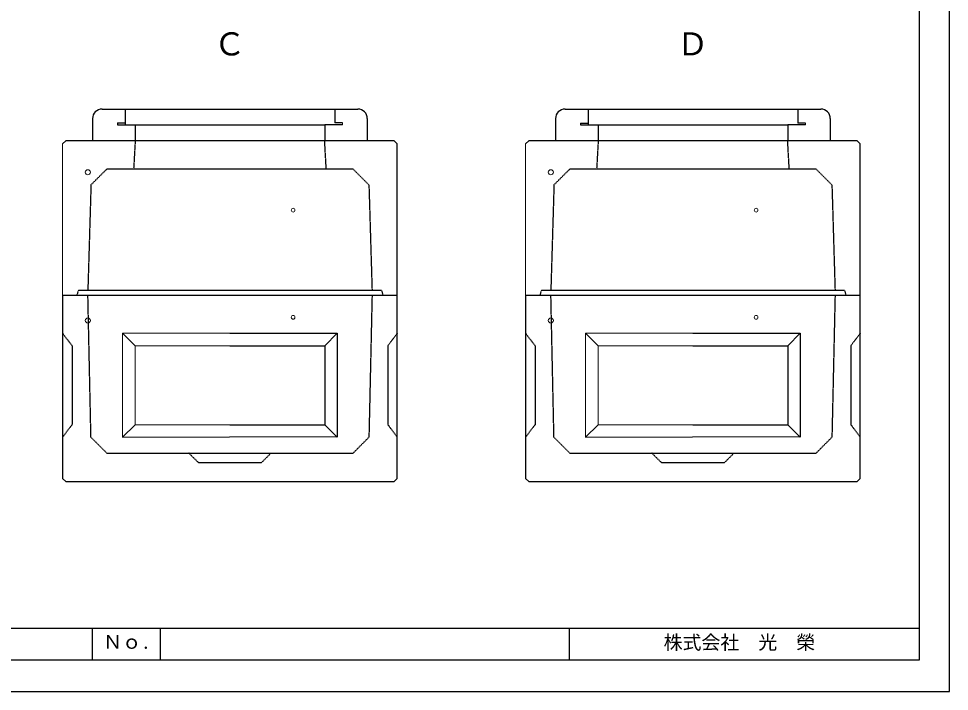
# Model space of a CAD drawing. Units: millimetres, scale not verified. Extents: x -297 to 298, y -210 to 210.
# Drawn here: x 3.2 to 297.9, y -210 to 3.1 of the extents above; entities that cross this region are included whole.
import ezdxf
from ezdxf.enums import TextEntityAlignment as Align

# ---------------------------------------------------------------- set-up
doc = ezdxf.new("R2010")
doc.units = ezdxf.units.MM
doc.linetypes.add('USER2', pattern=[4.7625, 3.175, -1.5875])
doc.layers.add('0-0', color=7, linetype='Continuous')
for name, color, linetype, lineweight in [('0-1_0', 9, 'Continuous', 25), ('0-3_pen1実線', 4, 'Continuous', 13), ('0-4_pen2実線', 3, 'Continuous', 13), ('0-5_pen3実線', 7, 'Continuous', 25), ('0-6_pen4実線', 7, 'Continuous', 25), ('0-7_pen2破線', 3, 'USER2', 25), ('0-8_鉄筋', 7, 'Continuous', 25), ('0-9_draw', 7, 'Continuous', 13)]:
    doc.layers.add(name, color=color, linetype=linetype, lineweight=lineweight)
doc.styles.add('ＭＳ ゴシック', font='')
doc.styles.get('ＭＳ ゴシック').set_extended_font_data('MS Gothic')

# ---------------------------------------------------------------- blocks, each defined once
blk = doc.blocks.new('部分図 1')
at = {"layer": '0-1_0'}
blk.add_lwpolyline([(0, 0), (11898, 0), (11898, 8410), (0, 8410)], close=True, dxfattribs=at)
at = {"layer": '0-3_pen1実線'}
for p, q in [((7942, 3582.66), (7947.96, 3588.62)), ((10874, 3582.63), (10879.96, 3588.59))]:
    blk.add_line(p, q, dxfattribs=at)
at = {"layer": '0-4_pen2実線'}
for p, q in [((8054, 3600.62), (8054, 3588.62)), ((10986, 3600.59), (10986, 3588.59))]:
    blk.add_line(p, q, dxfattribs=at)
for centre, radius in [((6442, 3288.62), 16), ((9374, 3288.59), 16), ((7742, 3048.62), 12), ((10674, 3048.59), 12), ((6442, 2349.62), 16), ((7742, 2369.62), 12), ((9374, 2349.59), 16), ((10674, 2369.59), 12)]:
    blk.add_circle(centre, radius, dxfattribs=at)
at = {"layer": '0-5_pen3実線'}
for p, q in [((6532, 3688.62), (8152, 3688.62)), ((9464, 3688.59), (11084, 3688.59)), ((6472, 3628.62), (6472, 3488.62)), ((8212, 3628.62), (8212, 3488.62)), ((9404, 3628.59), (9404, 3488.59)), ((11144, 3628.59), (11144, 3488.59)), ((8382, 3488.62), (6302, 3488.62)), ((8402, 3468.62), (8382, 3488.62)), ((11314, 3488.59), (9234, 3488.59)), ((11334, 3468.59), (11314, 3488.59)), ((8402, 2508.62), (8402, 3468.62)), ((11334, 2508.59), (11334, 3468.59)), ((8402, 2508.62), (6282, 2508.62)), ((8402, 1349.62), (8402, 2509.62)), ((11334, 2508.59), (9214, 2508.59)), ((11334, 1349.59), (11334, 2509.59)), ((8022, 2269.62), (7942, 2189.62)), ((10954, 2269.59), (10874, 2189.59)), ((7342, 1689.62), (7942, 1689.62)), ((7942, 1689.62), (8022, 1609.62)), ((10274, 1689.59), (10874, 1689.59)), ((10874, 1689.59), (10954, 1609.59)), ((6662, 1609.62), (8017.45, 1614.16)), ((9594, 1609.59), (10949.45, 1614.13)), ((6302, 1329.62), (8382, 1329.62)), ((8402, 1349.62), (8382, 1329.62)), ((9234, 1329.59), (11314, 1329.59)), ((11334, 1349.59), (11314, 1329.59)), ((6900, 400), (6900, 200))]:
    blk.add_line(p, q, dxfattribs=at)
for points in [[(6282, 2509.62), (6282, 1349.62), (6302, 1329.62)], [(9214, 2509.59), (9214, 1349.59), (9234, 1329.59)], [(7342, 2269.62), (8022, 2269.62), (8022, 1609.62)], [(10274, 2269.59), (10954, 2269.59), (10954, 1609.59)], [(7342, 2189.62), (7942, 2189.62), (7942, 1689.62)], [(10274, 2189.59), (10874, 2189.59), (10874, 1689.59)]]:
    blk.add_lwpolyline(points, dxfattribs=at)
for centre, start, end in [((6532, 3628.62), 90, 180), ((8152, 3628.62), 0, 90), ((9464, 3628.59), 90, 180), ((11084, 3628.59), 0, 90)]:
    blk.add_arc(centre, 60, start, end, dxfattribs=at)
at = {"layer": '0-6_pen4実線'}
for p, q in [((200, 400), (11709, 400)), ((6470, 400), (6470, 200)), ((9490, 400), (9490, 200))]:
    blk.add_line(p, q, dxfattribs=at)
blk.add_lwpolyline([(200, 200), (11709, 200), (11709, 8215), (200, 8215)], close=True, dxfattribs=at)
at = {"layer": '0-7_pen2破線'}
for p, q in [((6678, 3688.62), (6678, 3588.62)), ((8006, 3688.62), (8006, 3600.62)), ((9610, 3688.59), (9610, 3588.59)), ((10938, 3688.59), (10938, 3600.59)), ((6630, 3600.62), (6678, 3600.62)), ((6630, 3600.62), (6630, 3588.62)), ((8054, 3600.62), (8006, 3600.62)), ((9562, 3600.59), (9610, 3600.59)), ((9562, 3600.59), (9562, 3588.59)), ((10986, 3600.59), (10938, 3600.59)), ((6630, 3588.62), (7942, 3588.62)), ((6742, 3588.62), (6742, 3488.62)), ((8054, 3588.62), (7942, 3588.62)), ((7942, 3588.62), (7942, 3488.62)), ((9562, 3588.59), (10874, 3588.59)), ((9674, 3588.59), (9674, 3488.59)), ((10986, 3588.59), (10874, 3588.59)), ((10874, 3588.59), (10874, 3488.59)), ((6742, 3488.62), (6732, 3308.62)), ((7952, 3308.62), (7942, 3488.62)), ((9674, 3488.59), (9664, 3308.59)), ((10884, 3308.59), (10874, 3488.59)), ((6462, 3208.62), (6562, 3308.62)), ((7342, 3308.62), (6562, 3308.62)), ((8122, 3308.62), (7342, 3308.62)), ((8122, 3308.62), (8222, 3208.62)), ((9394, 3208.59), (9494, 3308.59)), ((10274, 3308.59), (9494, 3308.59)), ((11054, 3308.59), (10274, 3308.59)), ((11054, 3308.59), (11154, 3208.59)), ((6462, 3208.62), (6442, 2538.62)), ((8222, 3208.62), (8242, 2538.62)), ((9394, 3208.59), (9374, 2538.59)), ((11154, 3208.59), (11174, 2538.59)), ((6382, 2538.62), (6372, 2508.62)), ((7342, 2538.62), (6382, 2538.62)), ((8302, 2538.62), (7342, 2538.62)), ((8302, 2538.62), (8312, 2508.62)), ((9314, 2538.59), (9304, 2508.59)), ((10274, 2538.59), (9314, 2538.59)), ((11234, 2538.59), (10274, 2538.59)), ((11234, 2538.59), (11244, 2508.59)), ((6282, 2269.62), (6342, 2189.62)), ((8402, 2269.62), (8342, 2189.62)), ((9214, 2269.59), (9274, 2189.59)), ((11334, 2269.59), (11274, 2189.59)), ((6342, 2189.62), (6342, 1689.62)), ((8342, 2189.62), (8342, 1689.62)), ((9274, 2189.59), (9274, 1689.59)), ((11274, 2189.59), (11274, 1689.59)), ((6342, 1689.62), (6282, 1609.62)), ((8342, 1689.62), (8402, 1609.62)), ((9274, 1689.59), (9214, 1609.59)), ((11274, 1689.59), (11334, 1609.59)), ((6562, 1509.62), (8122, 1509.62)), ((7142, 1449.62), (7082, 1509.62)), ((9494, 1509.59), (11054, 1509.59)), ((10074, 1449.59), (10014, 1509.59))]:
    blk.add_line(p, q, dxfattribs=at)
for points in [[(6562, 1509.62), (6462, 1609.62), (6442.65, 2509.62)], [(8242, 2509.62), (8222, 1609.62), (8122, 1509.62)], [(9494, 1509.59), (9394, 1609.59), (9374.65, 2509.59)], [(11174, 2509.59), (11154, 1609.59), (11054, 1509.59)], [(7142, 1449.62), (7542, 1449.62), (7602, 1509.62)], [(10074, 1449.59), (10474, 1449.59), (10534, 1509.59)]]:
    blk.add_lwpolyline(points, dxfattribs=at)
at = {"layer": '0-9_draw'}
for p, q in [((6282, 3468.62), (6302, 3488.62)), ((9214, 3468.59), (9234, 3488.59)), ((6282, 3468.62), (6282, 2508.62)), ((9214, 3468.59), (9214, 2508.59)), ((6662, 2269.62), (6662, 1609.62)), ((6662, 2269.62), (6742, 2189.62)), ((6662, 2269.62), (7342, 2269.62)), ((9594, 2269.59), (9594, 1609.59)), ((9594, 2269.59), (9674, 2189.59)), ((9594, 2269.59), (10274, 2269.59)), ((6742, 2189.62), (6742, 1689.62)), ((6742, 2189.62), (7342, 2189.62)), ((9674, 2189.59), (9674, 1689.59)), ((9674, 2189.59), (10274, 2189.59)), ((6742, 1689.62), (6662, 1609.62)), ((6742, 1689.62), (7342, 1689.62)), ((9674, 1689.59), (9594, 1609.59)), ((9674, 1689.59), (10274, 1689.59))]:
    blk.add_line(p, q, dxfattribs=at)
at = {"layer": '0-5_pen3実線', "style": 'ＭＳ ゴシック'}
for s, p in [('Ｎｏ.', (6539.7, 243.33)), ('株式会社\u3000光\u3000榮', (10088, 240))]:
    blk.add_text(s, height=87.98, dxfattribs=at).set_placement(p, align=Align.BOTTOM_LEFT)
at = {"layer": '0-8_鉄筋', "style": 'ＭＳ ゴシック'}
for s, p in [('Ｃ', (7239.87, 3984.45)), ('Ｄ', (10171.87, 3984.42))]:
    blk.add_text(s, height=146.6, dxfattribs=at).set_placement(p, align=Align.BOTTOM_LEFT)

msp = doc.modelspace()

# ---------------------------------------------------------------- block references
at = {"layer": '0-0', "xscale": 0.05, "yscale": 0.05}
msp.add_blockref('部分図 1', (-297, -210), dxfattribs=at)

doc.saveas('drawing.dxf')
